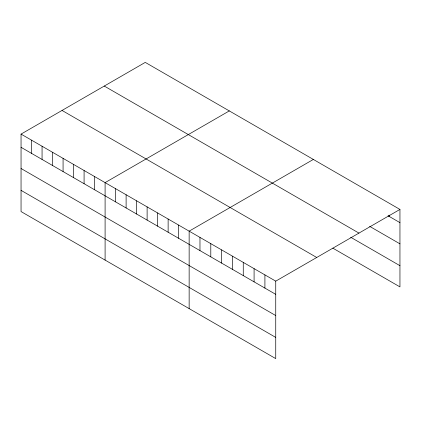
<?xml version="1.0" encoding="UTF-8"?>
<svg xmlns="http://www.w3.org/2000/svg" width="421" height="421" viewBox="0 0 421 421"><rect width="100%" height="100%" fill="white"/><g stroke="black" fill="none" stroke-linecap="round" stroke-linejoin="round"><path stroke-width="0.63" d="M21.05 134.104L275.739 281.144L275.739 358.608L21.05 211.568L21.05 134.104L145.261 62.392L399.95 209.432L399.95 286.896L332.837 248.153M229.308 110.912L105.097 182.625L105.097 260.094M313.356 159.438L189.145 231.15L189.145 308.614M275.739 281.144L399.95 209.432M388.041 215.762L399.95 222.635M369.643 226.345L399.95 243.843M104.271 86.058L358.96 233.097M350.698 237.255L399.95 265.688M62.04 110.439L316.729 257.478M21.05 147.308L275.739 294.347M21.05 168.511L275.739 315.555M21.05 190.36L275.739 337.405M389.125 215.126L389.125 216.383M264.914 274.897L264.914 288.101M254.089 268.645L254.089 281.849M243.264 262.399L243.264 275.602M232.439 256.147L232.439 269.351M221.614 249.9L221.614 263.104M210.795 243.648L210.795 256.852M199.97 237.402L199.97 250.6M178.636 225.088L178.636 238.286M168.132 219.02L168.132 232.224M157.628 212.952L157.628 226.156M147.118 206.89L147.118 220.094M136.615 200.822L136.615 214.026M126.111 194.76L126.111 207.958M115.601 188.692L115.601 201.896M94.593 176.562L94.593 189.766M84.084 170.494L84.084 183.698M73.58 164.432L73.58 177.63M63.071 158.364L63.071 171.568M52.567 152.302L52.567 165.5M42.063 146.234L42.063 159.438M31.554 140.167L31.554 153.37"/></g></svg>
